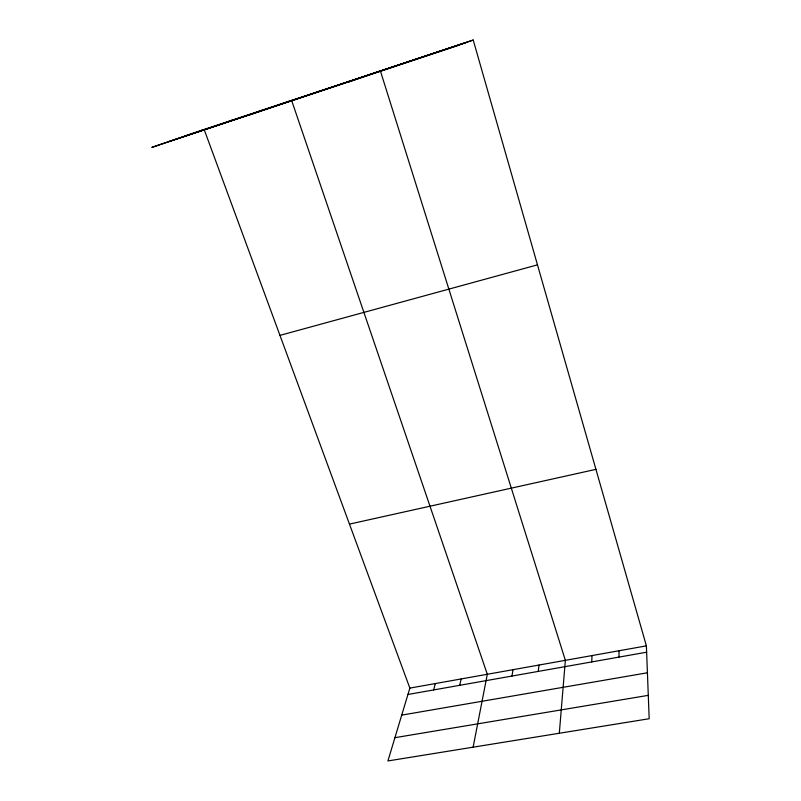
<?xml version="1.0" encoding="UTF-8"?>
<svg xmlns="http://www.w3.org/2000/svg" width="801" height="801" viewBox="0 0 801 801"><rect width="100%" height="100%" fill="white"/><g stroke="black" fill="none" stroke-linecap="round" stroke-linejoin="round"><path stroke-width="1.2" d="M619.013 657.09L619.033 650.752M591.749 661.926L592.019 655.568M559.318 733.245L565.356 660.334L380.385 70.909L348.625 82.002M538.242 671.398L539.013 665.04M511.989 676.054L513 669.686M473.121 747.183L487.308 674.272L291.614 100.405L249.211 115.034M459.694 685.316L461.166 678.948M433.641 689.931L435.344 683.553M473.221 40.05L151.82 147.394L204.145 129.482L409.852 688.109L387.914 760.95L649.18 718.727L646.387 645.866L473.221 40.05L199.639 131.024M439.749 51.224L441.812 50.493M408.47 61.617L410.863 60.776M347.324 81.942L350.357 80.881M317.426 91.875L320.77 90.723M258.092 111.599L262.017 110.248M228.645 121.382L232.871 119.93M184.971 136.04L465.932 42.673M168.751 141.597L459.724 44.916M279.96 335.379L537.481 264.861M349.456 524.104L595.934 469.356M409.852 688.109L646.387 645.866M407.929 694.487L646.627 652.204M401.712 715.123L647.418 672.78M394.923 737.681L648.289 695.348"/></g></svg>
